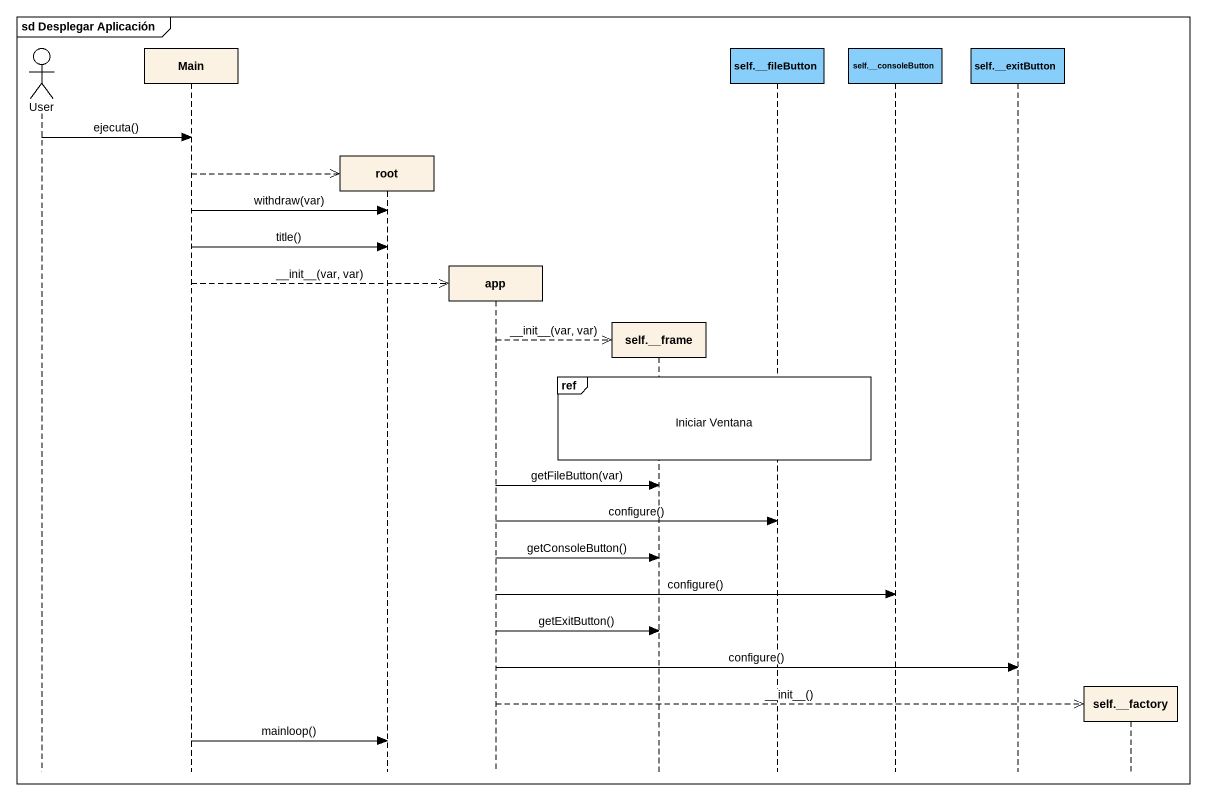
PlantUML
@startuml
mainframe sd Desplegar Aplicación
hide footbox
actor User
participant Main
participant root
participant app
participant "self.__frame" as self_frame
participant "self.__fileButton" as self_fileButton #87CEFA
participant "self.__consoleButton" as self_consoleButton #87CEFA
participant "self.__exitButton" as self_exitButton #87CEFA
participant "self.__factory" as self_factory

User -> Main : ejecuta()
Main -->> root **
Main -> root : withdraw(var)
Main -> root : title()
Main -->> app ** : ~__init~__(var, var)
app -->> self_frame ** : ~__init~__(var, var)
ref over self_frame, self_fileButton : Iniciar Ventana
app -> self_frame : getFileButton(var)
app -> self_fileButton : configure()
app -> self_frame : getConsoleButton()
app -> self_consoleButton : configure()
app -> self_frame : getExitButton()
app -> self_exitButton : configure()
app -->> self_factory ** : ~__init~__()
Main -> root : mainloop()
@enduml
